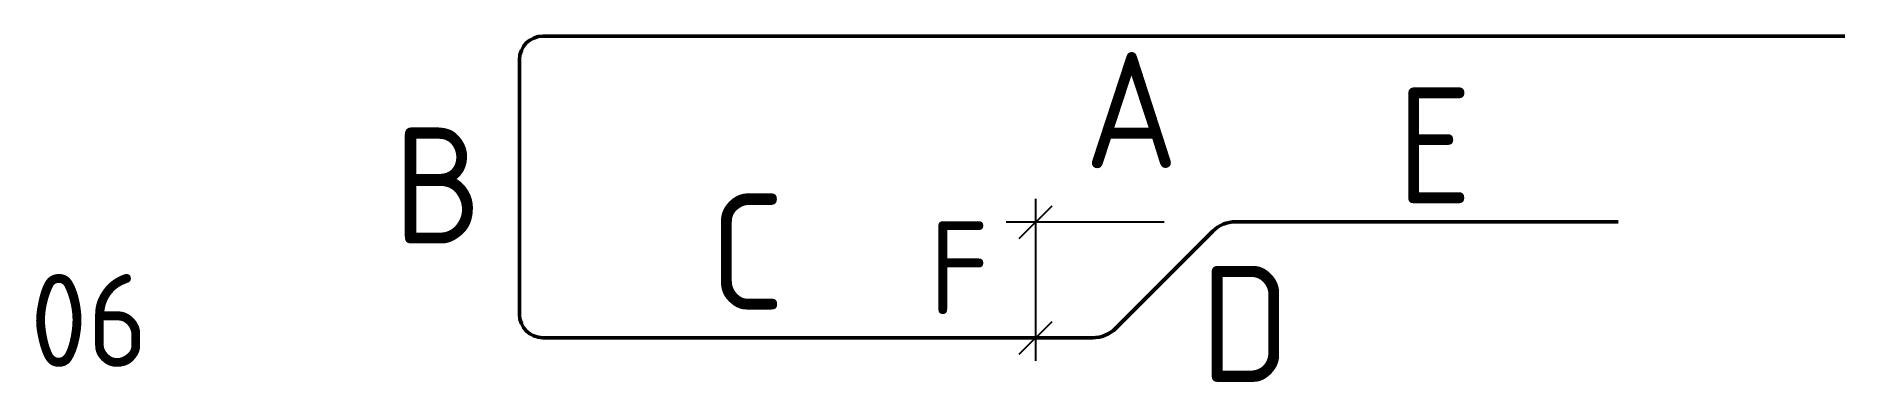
# Model space of a CAD drawing. Extents: x 234219 to 234609, y -46592 to -46518.
import ezdxf
from ezdxf.enums import TextEntityAlignment as Align

# ---------------------------------------------------------------- set-up
doc = ezdxf.new("R2010")
doc.units = 0
doc.layers.add('posedit.mtr.bar', color=7, linetype='Continuous', lineweight=50)
doc.layers.add('posedit.mtr.hidden', color=144, linetype='Continuous', plot=False)
doc.layers.add('posedit.mtr.lenght', color=183, linetype='Continuous')
doc.layers.add('posedit.mtr.text', color=3, linetype='Continuous')
doc.styles.add('posedit.ISOCPEUR', font='isocpeur.ttf', dxfattribs={"width": 0.9})

msp = doc.modelspace()

# ---------------------------------------------------------------- linework, layer by layer
at = {"layer": 'posedit.mtr.bar'}
for p, q in [((234328.53, -46517.51), (234609.23, -46517.51)), ((234323.53, -46577.51), (234323.53, -46522.51)), ((234477.91, -46557.51), (234560.36, -46557.51)), ((234452.06, -46580.46), (234472.96, -46559.56)), ((234328.53, -46582.51), (234447.11, -46582.51))]:
    msp.add_line(p, q, dxfattribs=at)
for centre, radius, start, end in [((234328.53, -46522.51), 5, 90, 180), ((234477.91, -46564.51), 7, 90, 135), ((234328.53, -46577.51), 5, 180, 270), ((234447.11, -46575.51), 7, 270, 315)]:
    msp.add_arc(centre, radius, start, end, dxfattribs=at)
at = {"layer": 'posedit.mtr.lenght'}
for p, q in [((234431.25, -46561.13), (234438.32, -46554.06)), ((234434.78, -46552.59), (234434.78, -46587.51)), ((234462.49, -46557.59), (234428.44, -46557.59)), ((234431.25, -46586.04), (234438.32, -46578.97))]:
    msp.add_line(p, q, dxfattribs=at)

# ---------------------------------------------------------------- texts
at = {"layer": 'posedit.mtr.hidden', "color": 144, "style": 'posedit.ISOCPEUR', "width": 0.9}
msp.add_text('06', height=20, dxfattribs=at).set_placement((234218.04, -46588.77))
at = {"layer": 'posedit.mtr.text', "style": 'posedit.ISOCPEUR', "width": 0.9}
for tag, p in [('A', (234455.43, -46533.42)), ('E', (234520.77, -46541.1)), ('C', (234372.61, -46563.97))]:
    msp.add_attdef(tag, text='', height=25, dxfattribs=at).set_placement(p, align=Align.MIDDLE_CENTER)
for tag, height, p in [('B', 25, (234315.57, -46549.66)), ('F', 20, (234424.8, -46567.46))]:
    msp.add_attdef(tag, text='', height=height, dxfattribs=at).set_placement(p, align=Align.MIDDLE_RIGHT)
msp.add_attdef('D', text='', height=25, dxfattribs=at).set_placement((234470.31, -46579.51), align=Align.MIDDLE_LEFT)

doc.saveas('drawing.dxf')
